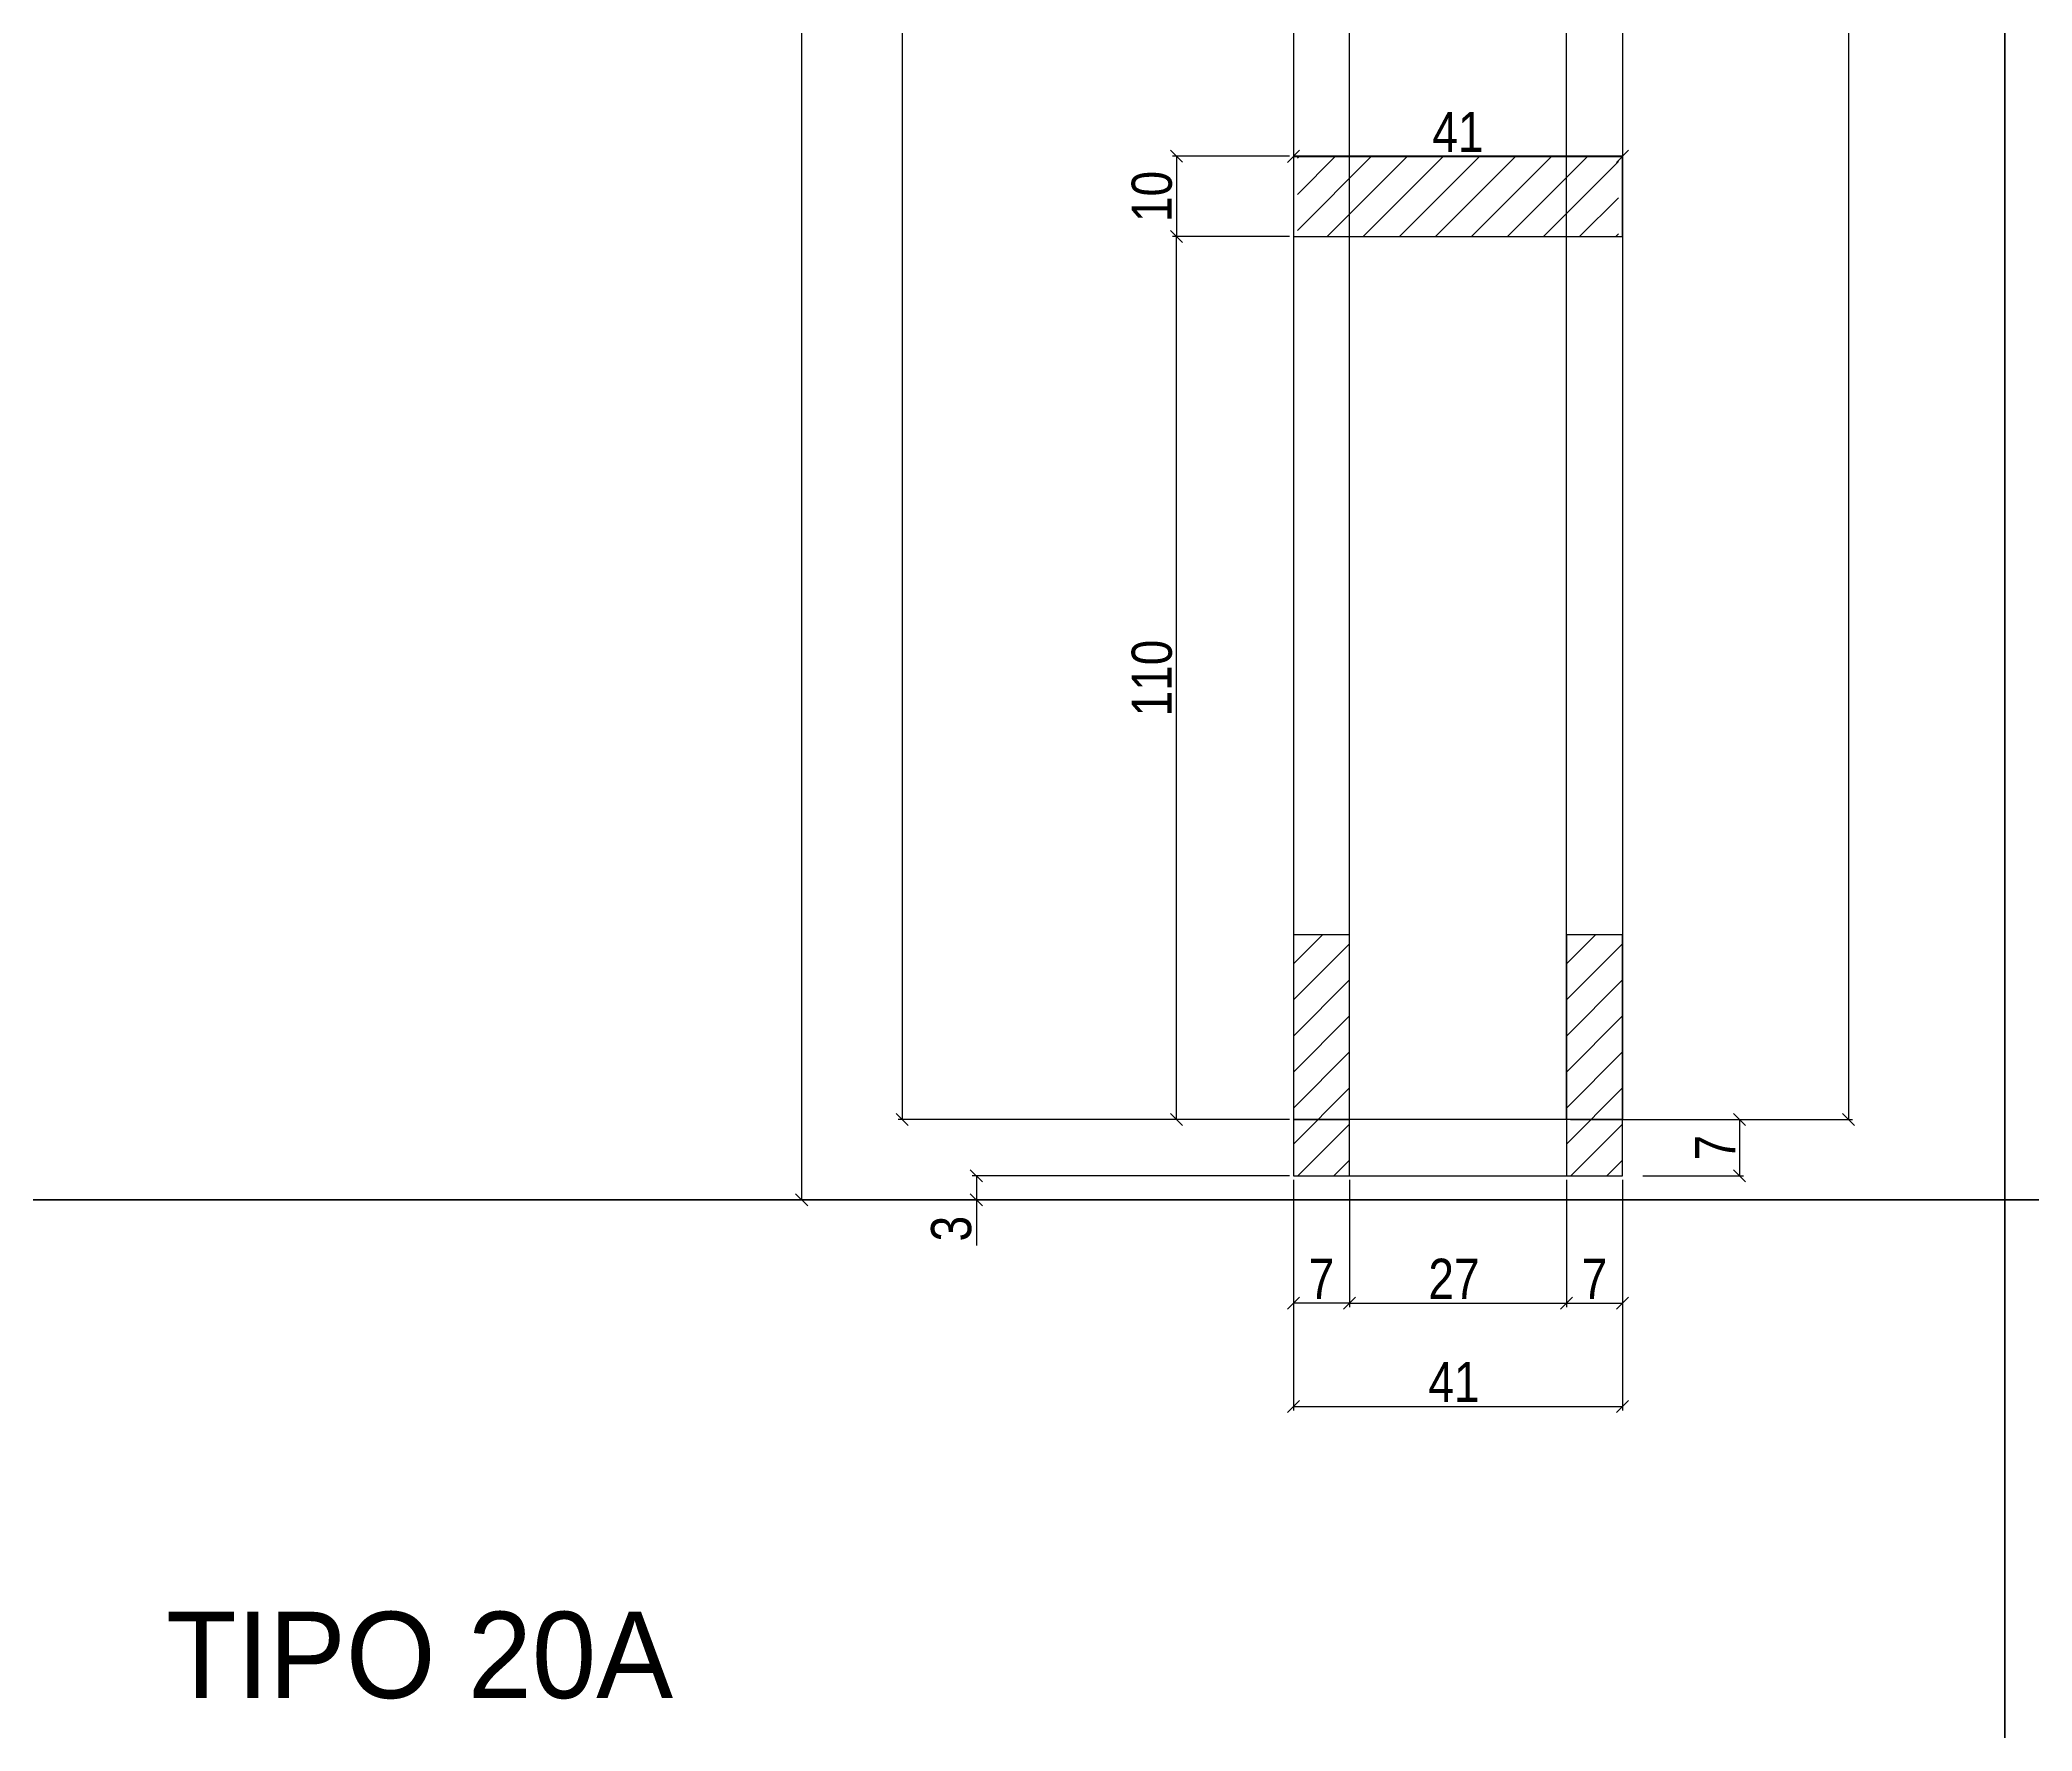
# Model space of a CAD drawing. Header units: millimetres. Extents: x -1501 to 2149, y 662 to 5627.
# Drawn here: x -452.9 to 43.3, y 3059.7 to 3481 of the extents above; entities that cross this region are included whole.
import ezdxf

# ---------------------------------------------------------------- set-up
doc = ezdxf.new("R2010")
doc.units = ezdxf.units.MM
for name, color, linetype in [('1', 1, 'Continuous'), ('COTA', 241, 'Continuous'), ('Painéis', 200, 'Continuous'), ('SARR_7x7', 40, 'Continuous'), ('TIRAS REESCORAMENTO', 252, 'Continuous'), ('VIGAS', 3, 'Continuous')]:
    doc.layers.add(name, color=color, linetype=linetype)
doc.styles.add('COTA TECNICA 2X', font='techl___.ttf', dxfattribs={"height": 10})
doc.styles.add('ROMAS860', font='ROMAS860.SHX', dxfattribs={"height": 8.5})
doc.dimstyles.new('SECAO', dxfattribs={"dimscale": 0.333333, "dimtxt": 5, "dimasz": 9, "dimexe": 3, "dimexo": 3, "dimgap": 3, "dimtad": 1, "dimdec": 1, "dimlfac": 0.5, "dimzin": 12, "dimdsep": 46, "dimtxsty": 'COTA TECNICA 2X', "dimblk1": 'OBLIQUE', "dimblk2": 'OBLIQUE', "dimsah": 1, "dimcen": 0.9, "dimclrd": 4, "dimclre": 4, "dimclrt": 240, "dimadec": 1, "dimazin": 3, "dimtfac": 1, "dimtdec": 1, "dimtmove": 0, "dimatfit": 3, "dimfxl": 1, "dimtolj": 1, "dimtzin": 12, "dimarcsym": 0})

# ---------------------------------------------------------------- blocks, each defined once
blk = doc.blocks.new('_Oblique')
at = {"layer": '1', "color": 0, "lineweight": -2}
blk.add_line((-0.5, -0.5), (0.5, 0.5), dxfattribs=at)
blk = doc.blocks.new('*D497')
at = {"layer": 'COTA', "color": 4, "lineweight": -2, "transparency": 16777216}
for p, q in [((-141.71, 3828.17), (-239.17, 3828.17)), ((-238.17, 3828.17), (-238.17, 3212.07)), ((-141.71, 3212.07), (-239.17, 3212.07))]:
    blk.add_line(p, q, dxfattribs=at)
at = {"layer": 'Defpoints', "color": 0, "transparency": 16777216}
for p in [(-140.71, 3828.17), (-238.17, 3212.07), (-140.71, 3212.07)]:
    blk.add_point(p, dxfattribs=at)
at = {"layer": 'COTA', "color": 4, "lineweight": -2, "transparency": 16777216, "xscale": 3, "yscale": 3, "zscale": 3}
for p, rotation in [((-238.17, 3828.17), 90), ((-238.17, 3212.07), 270)]:
    blk.add_blockref('_Oblique', p, dxfattribs=dict(at, rotation=rotation))
at = {"layer": 'COTA', "color": 240, "transparency": 16777216, "insert": (-244.41, 3520.12), "char_height": 10, "attachment_point": 5, "rotation": 90, "style": 'COTA TECNICA 2X'}
blk.add_mtext('\\A1;308', dxfattribs=at)
blk = doc.blocks.new('*D498')
at = {"layer": 'COTA', "color": 4, "lineweight": -2, "transparency": 16777216}
for p, q in [((-140.71, 3197.07), (-140.71, 3139.62)), ((-58.71, 3197.07), (-58.71, 3139.62)), ((-140.71, 3140.62), (-58.71, 3140.62))]:
    blk.add_line(p, q, dxfattribs=at)
at = {"layer": 'Defpoints', "color": 0, "transparency": 16777216}
for p in [(-140.71, 3198.07), (-58.71, 3198.07), (-58.71, 3140.62)]:
    blk.add_point(p, dxfattribs=at)
at = {"layer": 'COTA', "color": 4, "lineweight": -2, "transparency": 16777216, "xscale": 3, "yscale": 3, "zscale": 3, "rotation": 180}
blk.add_blockref('_Oblique', (-140.71, 3140.62), dxfattribs=at)
at = {"layer": 'COTA', "color": 4, "lineweight": -2, "transparency": 16777216, "xscale": 3, "yscale": 3, "zscale": 3}
blk.add_blockref('_Oblique', (-58.71, 3140.62), dxfattribs=at)
at = {"layer": 'COTA', "color": 240, "transparency": 16777216, "insert": (-100.71, 3146.69), "char_height": 10, "attachment_point": 5, "style": 'COTA TECNICA 2X'}
blk.add_mtext('\\A1;41', dxfattribs=at)
blk = doc.blocks.new('*D499')
at = {"layer": 'COTA', "color": 4, "lineweight": -2, "transparency": 16777216}
for p, q in [((-126.71, 3197.07), (-126.71, 3165.33)), ((-72.71, 3197.07), (-72.71, 3165.33)), ((-126.71, 3166.33), (-72.71, 3166.33))]:
    blk.add_line(p, q, dxfattribs=at)
at = {"layer": 'Defpoints', "color": 0, "transparency": 16777216}
for p in [(-126.71, 3198.07), (-72.71, 3198.07), (-72.71, 3166.33)]:
    blk.add_point(p, dxfattribs=at)
at = {"layer": 'COTA', "color": 4, "lineweight": -2, "transparency": 16777216, "xscale": 3, "yscale": 3, "zscale": 3, "rotation": 180}
blk.add_blockref('_Oblique', (-126.71, 3166.33), dxfattribs=at)
at = {"layer": 'COTA', "color": 4, "lineweight": -2, "transparency": 16777216, "xscale": 3, "yscale": 3, "zscale": 3}
blk.add_blockref('_Oblique', (-72.71, 3166.33), dxfattribs=at)
at = {"layer": 'COTA', "color": 240, "transparency": 16777216, "insert": (-100.71, 3172.41), "char_height": 10, "attachment_point": 5, "style": 'COTA TECNICA 2X'}
blk.add_mtext('\\A1;27', dxfattribs=at)
blk = doc.blocks.new('*D500')
at = {"layer": 'COTA', "color": 4, "lineweight": -2, "transparency": 16777216}
blk.add_line((-72.71, 3166.33), (-58.71, 3166.33), dxfattribs=at)
at = {"layer": 'Defpoints', "color": 0, "transparency": 16777216}
for p in [(-72.71, 3166.33), (-58.71, 3166.33), (-58.71, 3166.33)]:
    blk.add_point(p, dxfattribs=at)
at = {"layer": 'COTA', "color": 4, "lineweight": -2, "transparency": 16777216, "xscale": 3, "yscale": 3, "zscale": 3, "rotation": 180}
blk.add_blockref('_Oblique', (-72.71, 3166.33), dxfattribs=at)
at = {"layer": 'COTA', "color": 4, "lineweight": -2, "transparency": 16777216, "xscale": 3, "yscale": 3, "zscale": 3}
blk.add_blockref('_Oblique', (-58.71, 3166.33), dxfattribs=at)
at = {"layer": 'COTA', "color": 240, "transparency": 16777216, "insert": (-65.71, 3172.41), "char_height": 10, "attachment_point": 5, "style": 'COTA TECNICA 2X'}
blk.add_mtext('\\A1;7', dxfattribs=at)
blk = doc.blocks.new('*D501')
at = {"layer": 'COTA', "color": 4, "lineweight": -2, "transparency": 16777216}
blk.add_line((-126.71, 3166.33), (-140.71, 3166.33), dxfattribs=at)
at = {"layer": 'Defpoints', "color": 0, "transparency": 16777216}
for p in [(-140.71, 3166.33), (-140.71, 3166.33), (-126.71, 3166.33)]:
    blk.add_point(p, dxfattribs=at)
at = {"layer": 'COTA', "color": 4, "lineweight": -2, "transparency": 16777216, "xscale": 3, "yscale": 3, "zscale": 3, "rotation": 180}
blk.add_blockref('_Oblique', (-140.71, 3166.33), dxfattribs=at)
at = {"layer": 'COTA', "color": 4, "lineweight": -2, "transparency": 16777216, "xscale": 3, "yscale": 3, "zscale": 3}
blk.add_blockref('_Oblique', (-126.71, 3166.33), dxfattribs=at)
at = {"layer": 'COTA', "color": 240, "transparency": 16777216, "insert": (-133.71, 3172.41), "char_height": 10, "attachment_point": 5, "style": 'COTA TECNICA 2X'}
blk.add_mtext('\\A1;7', dxfattribs=at)
blk = doc.blocks.new('*D502')
at = {"layer": 'COTA', "color": 4, "lineweight": -2, "transparency": 16777216}
for p, q in [((-141.71, 3451.99), (-170.81, 3451.99)), ((-169.81, 3451.99), (-169.81, 3431.99)), ((-141.71, 3431.99), (-170.81, 3431.99))]:
    blk.add_line(p, q, dxfattribs=at)
at = {"layer": 'Defpoints', "color": 0, "transparency": 16777216}
for p in [(-140.71, 3451.99), (-169.81, 3431.99), (-140.71, 3431.99)]:
    blk.add_point(p, dxfattribs=at)
at = {"layer": 'COTA', "color": 4, "lineweight": -2, "transparency": 16777216, "xscale": 3, "yscale": 3, "zscale": 3}
for p, rotation in [((-169.81, 3451.99), 90), ((-169.81, 3431.99), 270)]:
    blk.add_blockref('_Oblique', p, dxfattribs=dict(at, rotation=rotation))
at = {"layer": 'COTA', "color": 240, "transparency": 16777216, "insert": (-175.91, 3441.99), "char_height": 10, "attachment_point": 5, "rotation": 90, "style": 'COTA TECNICA 2X'}
blk.add_mtext('\\A1;10', dxfattribs=at)
blk = doc.blocks.new('*D505')
at = {"layer": 'COTA', "color": 4, "lineweight": -2, "transparency": 16777216}
for p, q in [((-127.71, 3834.17), (-264.18, 3834.17)), ((-263.18, 3834.17), (-263.18, 3192.07)), ((-141.71, 3192.07), (-264.18, 3192.07))]:
    blk.add_line(p, q, dxfattribs=at)
at = {"layer": 'Defpoints', "color": 0, "transparency": 16777216}
for p in [(-126.71, 3834.17), (-263.18, 3192.07), (-140.71, 3192.07)]:
    blk.add_point(p, dxfattribs=at)
at = {"layer": 'COTA', "color": 4, "lineweight": -2, "transparency": 16777216, "xscale": 3, "yscale": 3, "zscale": 3}
for p, rotation in [((-263.18, 3834.17), 90), ((-263.18, 3192.07), 270)]:
    blk.add_blockref('_Oblique', p, dxfattribs=dict(at, rotation=rotation))
at = {"layer": 'COTA', "color": 240, "transparency": 16777216, "insert": (-269.4, 3513.12), "char_height": 10, "attachment_point": 5, "rotation": 90, "style": 'COTA TECNICA 2X'}
blk.add_mtext('\\A1;321', dxfattribs=at)
blk = doc.blocks.new('*D506')
at = {"layer": 'COTA', "color": 4, "lineweight": -2, "transparency": 16777216}
for p, q in [((-141.71, 3198.07), (-220.67, 3198.07)), ((-219.67, 3198.07), (-219.67, 3192.07)), ((-141.71, 3192.07), (-220.67, 3192.07)), ((-219.67, 3192.07), (-219.67, 3180.74))]:
    blk.add_line(p, q, dxfattribs=at)
at = {"layer": 'Defpoints', "color": 0, "transparency": 16777216}
for p in [(-140.71, 3198.07), (-219.67, 3192.07), (-140.71, 3192.07)]:
    blk.add_point(p, dxfattribs=at)
at = {"layer": 'COTA', "color": 4, "lineweight": -2, "transparency": 16777216, "xscale": 3, "yscale": 3, "zscale": 3}
for p, rotation in [((-219.67, 3198.07), 90), ((-219.67, 3192.07), 270)]:
    blk.add_blockref('_Oblique', p, dxfattribs=dict(at, rotation=rotation))
at = {"layer": 'COTA', "color": 240, "transparency": 16777216, "insert": (-225.89, 3184.91), "char_height": 10, "attachment_point": 5, "rotation": 90, "style": 'COTA TECNICA 2X'}
blk.add_mtext('\\A1;3', dxfattribs=at)
blk = doc.blocks.new('*D509')
at = {"layer": 'COTA', "color": 4, "lineweight": -2, "transparency": 16777216}
for p, q in [((-141.71, 3431.99), (-170.81, 3431.99)), ((-169.81, 3212.07), (-169.81, 3431.99)), ((-142.71, 3212.07), (-170.81, 3212.07))]:
    blk.add_line(p, q, dxfattribs=at)
at = {"layer": 'Defpoints', "color": 0, "transparency": 16777216}
for p in [(-169.81, 3431.99), (-140.71, 3431.99), (-141.71, 3212.07)]:
    blk.add_point(p, dxfattribs=at)
at = {"layer": 'COTA', "color": 4, "lineweight": -2, "transparency": 16777216, "xscale": 3, "yscale": 3, "zscale": 3}
for p, rotation in [((-169.81, 3431.99), 90), ((-169.81, 3212.07), 270)]:
    blk.add_blockref('_Oblique', p, dxfattribs=dict(at, rotation=rotation))
at = {"layer": 'COTA', "color": 240, "transparency": 16777216, "insert": (-175.91, 3322.03), "char_height": 10, "attachment_point": 5, "rotation": 90, "style": 'COTA TECNICA 2X'}
blk.add_mtext('\\A1;110', dxfattribs=at)
blk = doc.blocks.new('*D511')
at = {"layer": 'COTA', "color": 4, "lineweight": -2, "transparency": 16777216}
for p, q in [((-56.71, 3798.14), (-1.42, 3798.14)), ((-2.42, 3798.14), (-2.42, 3212.07)), ((-56.71, 3212.07), (-1.42, 3212.07))]:
    blk.add_line(p, q, dxfattribs=at)
at = {"layer": 'Defpoints', "color": 0, "transparency": 16777216}
for p in [(-57.71, 3798.14), (-57.71, 3212.07), (-2.42, 3212.07)]:
    blk.add_point(p, dxfattribs=at)
at = {"layer": 'COTA', "color": 4, "lineweight": -2, "transparency": 16777216, "xscale": 3, "yscale": 3, "zscale": 3}
for p, rotation in [((-2.42, 3798.14), 90), ((-2.42, 3212.07), 270)]:
    blk.add_blockref('_Oblique', p, dxfattribs=dict(at, rotation=rotation))
at = {"layer": 'COTA', "color": 240, "transparency": 16777216, "insert": (-8.67, 3505.11), "char_height": 10, "attachment_point": 5, "rotation": 90, "style": 'COTA TECNICA 2X'}
blk.add_mtext('\\A1;293', dxfattribs=at)
blk = doc.blocks.new('*D512')
at = {"layer": 'COTA', "color": 4, "lineweight": -2, "transparency": 16777216}
for p, q in [((-71.71, 3212.07), (-28.56, 3212.07)), ((-29.56, 3212.07), (-29.56, 3198.07)), ((-53.66, 3198.07), (-28.56, 3198.07))]:
    blk.add_line(p, q, dxfattribs=at)
at = {"layer": 'Defpoints', "color": 0, "transparency": 16777216}
for p in [(-72.71, 3212.07), (-54.66, 3198.07), (-29.56, 3198.07)]:
    blk.add_point(p, dxfattribs=at)
at = {"layer": 'COTA', "color": 4, "lineweight": -2, "transparency": 16777216, "xscale": 3, "yscale": 3, "zscale": 3}
for p, rotation in [((-29.56, 3212.07), 90), ((-29.56, 3198.07), 270)]:
    blk.add_blockref('_Oblique', p, dxfattribs=dict(at, rotation=rotation))
at = {"layer": 'COTA', "color": 240, "transparency": 16777216, "insert": (-35.64, 3205.07), "char_height": 10, "attachment_point": 5, "rotation": 90, "style": 'COTA TECNICA 2X'}
blk.add_mtext('\\A1;7', dxfattribs=at)
blk = doc.blocks.new('*D628')
at = {"layer": 'COTA', "color": 4, "lineweight": -2, "transparency": 16777216}
for p, q in [((-140.71, 3555.12), (-140.71, 3450.98)), ((-58.71, 3555.12), (-58.71, 3450.98)), ((-140.71, 3451.98), (-58.71, 3451.98))]:
    blk.add_line(p, q, dxfattribs=at)
at = {"layer": 'Defpoints', "color": 0, "transparency": 16777216}
for p in [(-140.71, 3556.12), (-58.71, 3556.12), (-58.71, 3451.98)]:
    blk.add_point(p, dxfattribs=at)
at = {"layer": 'COTA', "color": 4, "lineweight": -2, "transparency": 16777216, "xscale": 3, "yscale": 3, "zscale": 3, "rotation": 180}
blk.add_blockref('_Oblique', (-140.71, 3451.98), dxfattribs=at)
at = {"layer": 'COTA', "color": 4, "lineweight": -2, "transparency": 16777216, "xscale": 3, "yscale": 3, "zscale": 3}
blk.add_blockref('_Oblique', (-58.71, 3451.98), dxfattribs=at)
at = {"layer": 'COTA', "color": 240, "transparency": 16777216, "insert": (-99.71, 3458.06), "char_height": 10, "attachment_point": 5, "style": 'COTA TECNICA 2X'}
blk.add_mtext('\\A1;41', dxfattribs=at)

msp = doc.modelspace()

# ---------------------------------------------------------------- hatches: boundary and pattern name
at = {"layer": 'COTA'}
h = msp.add_hatch(dxfattribs=at)
h.set_pattern_fill('ANSI31', color=256, scale=2, style=0)
h.set_pattern_definition([(45, (-26268.316, -193840.8024), (-4.49012806, 4.49012806), [])])
h.paths.add_polyline_path([(-59.71, 3451.99), (-139.71, 3451.99), (-139.71, 3431.99), (-59.71, 3431.99)])
h = msp.add_hatch(dxfattribs=at)
h.set_pattern_fill('ANSI31', color=256, scale=2, style=0)
h.set_pattern_definition([(45, (-19984.931, -2611.118), (-4.490128, 4.490128), [])])
h.paths.add_polyline_path([(-140.71, 3198.07), (-126.71, 3198.07), (-126.71, 3258.07), (-140.71, 3258.07)])
h = msp.add_hatch(dxfattribs=at)
h.set_pattern_fill('ANSI31', color=256, scale=2, style=0)
h.set_pattern_definition([(45, (-19916.931, -2611.118), (-4.490128, 4.490128), [])])
h.paths.add_polyline_path([(-72.71, 3198.07), (-58.71, 3198.07), (-58.71, 3258.07), (-72.71, 3258.07)])

# ---------------------------------------------------------------- linework, layer by layer
at = {"linetype": 'Continuous'}
msp.add_lwpolyline([(-118.71, 3198.07), (-58.71, 3198.07), (-58.71, 3212.07), (-140.71, 3212.07), (-140.71, 3198.07), (-118.71, 3198.07)], dxfattribs=at)
at = {"layer": 'COTA', "color": 1}
for p, q in [((-962.48, 3192.07), (36.51, 3192.07)), ((36.51, 3192.07), (1035.5, 3192.07))]:
    msp.add_line(p, q, dxfattribs=at)
at = {"layer": 'Painéis'}
msp.add_lwpolyline([(-140.71, 3431.99), (-58.71, 3431.99), (-58.71, 3451.99), (-140.71, 3451.99), (-140.71, 3431.99)], dxfattribs=at)
for points in [[(-140.71, 3198.07), (-126.71, 3198.07), (-126.71, 3258.07), (-140.71, 3258.07)], [(-72.71, 3198.07), (-58.71, 3198.07), (-58.71, 3258.07), (-72.71, 3258.07)]]:
    msp.add_lwpolyline(points, close=True, dxfattribs=at)
at = {"layer": 'SARR_7x7', "linetype": 'Continuous'}
for points in [[(-140.71, 3212.07), (-126.71, 3212.07), (-126.71, 3828.17), (-140.71, 3828.17)], [(-58.71, 3212.07), (-72.71, 3212.07), (-72.71, 3798.14), (-58.71, 3798.14)]]:
    msp.add_lwpolyline(points, close=True, dxfattribs=at)
at = {"layer": 'TIRAS REESCORAMENTO', "linetype": 'ByBlock'}
for p, q in [((36.51, 3192.07), (-462.99, 3192.07)), ((536.01, 3192.07), (36.51, 3192.07))]:
    msp.add_line(p, q, dxfattribs=at)
at = {"layer": 'VIGAS'}
for points in [[(36.51, 3051.82), (-462.99, 3051.82), (-462.99, 3902.25), (36.51, 3902.25)], [(536.01, 3051.82), (36.51, 3051.82), (36.51, 3902.25), (536.01, 3902.25)]]:
    msp.add_lwpolyline(points, close=True, dxfattribs=at)

# ---------------------------------------------------------------- texts
at = {"layer": 'COTA', "color": 7, "style": 'ROMAS860'}
msp.add_text('TIPO 20A', height=21.505, dxfattribs=at).set_placement((-421.45, 3067.98))

# ---------------------------------------------------------------- dimensions: what is measured, and where the dimension line sits
at = {"layer": 'COTA', "color": 3}
for base, p1, p2, picture, middle in [((-263.1757, 3192.0728), (-126.7124, 3834.1659), (-140.7124, 3192.0728), '*D505', (-269.395, 3513.1194)), ((-238.1728, 3212.0728), (-140.7124, 3828.1659), (-140.7124, 3212.0728), '*D497', (-244.414, 3520.1194)), ((-2.42, 3212.07), (-57.71, 3798.14), (-57.71, 3212.07), '*D511', (-8.67, 3505.11)), ((-169.81, 3431.99), (-140.71, 3451.99), (-140.71, 3431.99), '*D502', (-175.91, 3441.99)), ((-169.81, 3431.99), (-141.71, 3212.07), (-140.71, 3431.99), '*D509', (-175.91, 3322.03)), ((-29.56, 3198.07), (-72.71, 3212.07), (-54.66, 3198.07), '*D512', (-35.64, 3205.07)), ((-219.67, 3192.07), (-140.71, 3198.07), (-140.71, 3192.07), '*D506', (-225.89, 3184.91))]:
    dim = msp.add_linear_dim(base=base, p1=p1, p2=p2, angle=90, dimstyle='SECAO', dxfattribs=at)
    dim.commit()
    dim.dimension.update_dxf_attribs({"geometry": picture, "text_midpoint": middle})
for base, p1, p2, picture, middle in [((-58.71, 3451.98), (-140.71, 3556.12), (-58.71, 3556.12), '*D628', (-99.71, 3458.06)), ((-140.71, 3166.33), (-126.71, 3166.33), (-140.71, 3166.33), '*D501', (-133.71, 3172.41))]:
    dim = msp.add_linear_dim(base=base, p1=p1, p2=p2, dimstyle='SECAO', dxfattribs=at)
    dim.commit()
    dim.dimension.update_dxf_attribs({"geometry": picture, "text_midpoint": middle})
for base, p1, p2, picture, middle in [((-58.71, 3140.62), (-140.71, 3198.07), (-58.71, 3198.07), '*D498', (-100.71, 3140.62)), ((-72.71, 3166.33), (-126.71, 3198.07), (-72.71, 3198.07), '*D499', (-100.71, 3166.33)), ((-58.71, 3166.33), (-72.71, 3166.33), (-58.71, 3166.33), '*D500', (-65.71, 3166.33))]:
    dim = msp.add_linear_dim(base=base, p1=p1, p2=p2, dimstyle='SECAO', dxfattribs=at)
    dim.commit()
    dim.dimension.update_dxf_attribs({"geometry": picture, "text_midpoint": middle, "dimtype": 160})

doc.saveas('drawing.dxf')
